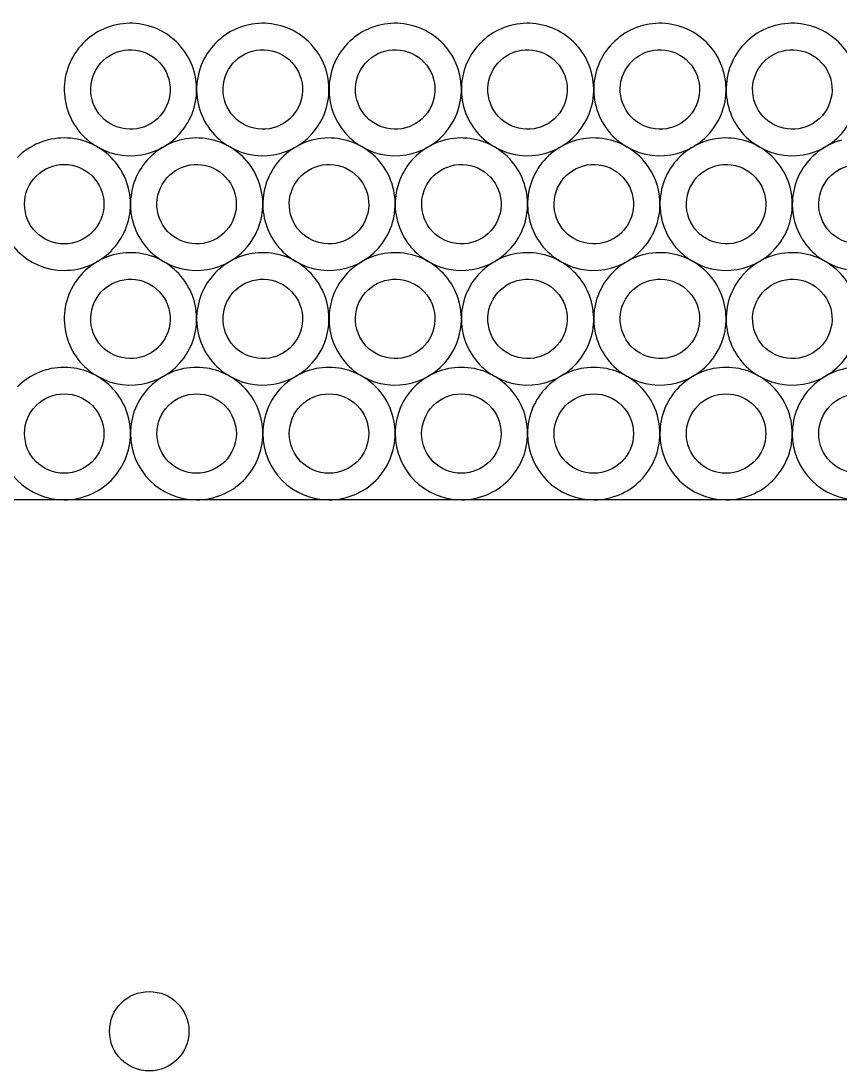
# Model space of a CAD drawing. Extents: x 0.7 to 99.3, y 6.7 to 106.
# Drawn here: x 37.54 to 68.47, y 66.38 to 106.02 of the extents above; entities that cross this region are included whole.
import ezdxf

# ---------------------------------------------------------------- set-up
doc = ezdxf.new("R2010")
doc.units = 0
doc.layers.get('0').update_dxf_attribs({"linetype": 'CONTINUOUS'})

msp = doc.modelspace()

# ---------------------------------------------------------------- linework, layer by layer
at = {"color": 7}
for points in [[(39.504815, 104.687099)], [(44.504917, 104.687099)], [(49.50502, 104.687099)], [(54.505123, 104.687099)], [(59.505226, 104.687099)], [(64.505329, 104.687099)], [(40.370757, 104.187146)], [(45.37086, 104.187146)], [(50.370963, 104.187146)], [(55.371066, 104.187146)], [(60.371169, 104.187146)], [(65.371271, 104.187146)], [(39.169721, 101.607151)], [(39.169721, 100.607246)], [(42.004852, 100.356893)], [(47.004955, 100.356893)], [(52.005058, 100.356893)], [(57.005161, 100.356893)], [(62.005263, 100.356893)], [(67.005366, 100.356893)], [(42.870794, 99.85694)], [(47.870897, 99.85694)], [(52.871, 99.85694)], [(57.871103, 99.85694)], [(62.871206, 99.85694)], [(67.871309, 99.85694)], [(39.504815, 96.026701)], [(39.504815, 96.026701)], [(44.504917, 96.026701)], [(49.50502, 96.026701)], [(54.505123, 96.026701)], [(59.505226, 96.026701)], [(64.505329, 96.026701)], [(40.370757, 95.526749)], [(40.370757, 95.526748)], [(45.37086, 95.526749)], [(50.370963, 95.526749)], [(55.371066, 95.526749)], [(60.371169, 95.526749)], [(65.371271, 95.526749)], [(39.169721, 92.946753)], [(44.169796, 92.946753)], [(49.169898, 92.946753)], [(54.170001, 92.946753)], [(59.170104, 92.946753)], [(64.170207, 92.946753)], [(39.169721, 91.946848)], [(44.169796, 91.946848)], [(49.169898, 91.946848)], [(54.170001, 91.946848)], [(59.170104, 91.946848)], [(64.170207, 91.946848)], [(42.379842, 69.38057)]]:
    msp.add_lwpolyline(points, close=True, dxfattribs=at)
msp.add_lwpolyline([(97.244193, 87.946879), (2.755904, 87.946879)], dxfattribs=at)
for points in [[(41.022988, 105.852186), (40.382434, 105.68055), (39.836317, 105.261445), (39.504815, 104.687099)], [(42.920307, 105.602277), (42.346044, 105.933925), (41.663541, 106.023821), (41.022988, 105.852186)], [(46.023091, 105.852186), (45.382537, 105.68055), (44.83642, 105.261445), (44.504917, 104.687099)], [(47.92041, 105.602277), (47.346147, 105.933925), (46.663644, 106.023821), (46.023091, 105.852186)], [(51.023193, 105.852186), (50.38264, 105.68055), (49.836523, 105.261445), (49.50502, 104.687099)], [(52.920513, 105.602277), (52.34625, 105.933925), (51.663747, 106.023821), (51.023193, 105.852186)], [(56.023296, 105.852186), (55.382742, 105.68055), (54.836626, 105.261445), (54.505123, 104.687099)], [(57.920616, 105.602277), (57.346353, 105.933925), (56.66385, 106.023821), (56.023296, 105.852186)], [(61.023399, 105.852186), (60.382845, 105.68055), (59.836729, 105.261445), (59.505226, 104.687099)], [(62.920719, 105.602277), (62.346456, 105.933925), (61.663953, 106.023821), (61.023399, 105.852186)], [(66.023502, 105.852186), (65.382948, 105.68055), (64.836832, 105.261445), (64.505329, 104.687099)], [(67.920822, 105.602277), (67.346559, 105.933925), (66.664056, 106.023821), (66.023502, 105.852186)], [(44.084986, 104.084114), (43.913446, 104.724594), (43.494497, 105.270695), (42.920307, 105.602277)], [(49.085089, 104.084114), (48.913549, 104.724594), (48.4946, 105.270695), (47.92041, 105.602277)], [(54.085192, 104.084114), (53.913652, 104.724594), (53.494703, 105.270695), (52.920513, 105.602277)], [(59.085295, 104.084114), (58.913755, 104.724594), (58.494806, 105.270695), (57.920616, 105.602277)], [(64.085398, 104.084114), (63.913858, 104.724594), (63.494909, 105.270695), (62.920719, 105.602277)], [(69.085501, 104.084114), (68.91396, 104.724594), (68.495012, 105.270695), (67.920822, 105.602277)], [(39.504815, 104.687099), (39.173343, 104.112845), (39.083573, 103.430433), (39.255255, 102.789991)], [(40.370757, 104.187146), (40.569646, 104.53185), (40.897365, 104.783388), (41.281771, 104.886389)], [(41.281771, 104.886389), (41.666177, 104.989391), (42.075759, 104.935411), (42.420354, 104.736334)], [(42.420354, 104.736334), (42.764901, 104.537366), (43.016284, 104.209663), (43.11919, 103.82533)], [(44.504917, 104.687099), (44.173445, 104.112845), (44.083676, 103.430433), (44.255358, 102.789991)], [(45.37086, 104.187146), (45.569749, 104.53185), (45.897468, 104.783388), (46.281874, 104.886389)], [(46.281874, 104.886389), (46.66628, 104.989391), (47.075862, 104.935411), (47.420456, 104.736334)], [(47.420456, 104.736334), (47.765004, 104.537366), (48.016387, 104.209663), (48.119293, 103.82533)], [(49.50502, 104.687099), (49.173548, 104.112845), (49.083779, 103.430433), (49.255461, 102.789991)], [(50.370963, 104.187146), (50.569852, 104.53185), (50.897571, 104.783388), (51.281977, 104.886389)], [(51.281977, 104.886389), (51.666383, 104.989391), (52.075965, 104.935411), (52.420559, 104.736334)], [(52.420559, 104.736334), (52.765107, 104.537366), (53.01649, 104.209663), (53.119396, 103.82533)], [(54.505123, 104.687099), (54.173651, 104.112845), (54.083882, 103.430433), (54.255564, 102.789991)], [(55.371066, 104.187146), (55.569955, 104.53185), (55.897673, 104.783388), (56.28208, 104.886389)], [(56.28208, 104.886389), (56.666486, 104.989391), (57.076067, 104.935411), (57.420662, 104.736334)], [(57.420662, 104.736334), (57.765209, 104.537366), (58.016593, 104.209663), (58.119499, 103.82533)], [(59.505226, 104.687099), (59.173754, 104.112845), (59.083984, 103.430433), (59.255666, 102.789991)], [(60.371169, 104.187146), (60.570058, 104.53185), (60.897776, 104.783388), (61.282182, 104.886389)], [(61.282182, 104.886389), (61.666588, 104.989391), (62.07617, 104.935411), (62.420765, 104.736334)], [(62.420765, 104.736334), (62.765312, 104.537366), (63.016696, 104.209663), (63.119602, 103.82533)], [(64.505329, 104.687099), (64.173857, 104.112845), (64.084087, 103.430433), (64.255769, 102.789991)], [(65.371271, 104.187146), (65.570161, 104.53185), (65.897879, 104.783388), (66.282285, 104.886389)], [(66.282285, 104.886389), (66.666691, 104.989391), (67.076273, 104.935411), (67.420868, 104.736334)], [(67.420868, 104.736334), (67.765415, 104.537366), (68.016798, 104.209663), (68.119704, 103.82533)], [(40.22105, 103.048776), (40.118003, 103.43307), (40.171855, 103.842561), (40.370757, 104.187146)], [(43.835007, 102.187062), (44.166606, 102.761242), (44.256526, 103.443634), (44.084986, 104.084114)], [(45.221153, 103.048776), (45.118105, 103.43307), (45.171958, 103.842561), (45.37086, 104.187146)], [(48.835109, 102.187062), (49.166709, 102.761242), (49.256629, 103.443634), (49.085089, 104.084114)], [(50.221256, 103.048776), (50.118208, 103.43307), (50.17206, 103.842561), (50.370963, 104.187146)], [(53.835212, 102.187062), (54.166811, 102.761242), (54.256732, 103.443634), (54.085192, 104.084114)], [(55.221358, 103.048776), (55.118311, 103.43307), (55.172163, 103.842561), (55.371066, 104.187146)], [(58.835315, 102.187062), (59.166914, 102.761242), (59.256835, 103.443634), (59.085295, 104.084114)], [(60.221461, 103.048776), (60.118414, 103.43307), (60.172266, 103.842561), (60.371169, 104.187146)], [(63.835418, 102.187062), (64.167017, 102.761242), (64.256938, 103.443634), (64.085398, 104.084114)], [(65.221564, 103.048776), (65.118517, 103.43307), (65.172369, 103.842561), (65.371271, 104.187146)], [(43.11919, 103.82533), (43.222096, 103.440998), (43.168093, 103.031526), (42.969064, 102.687014)], [(48.119293, 103.82533), (48.222199, 103.440998), (48.168196, 103.031526), (47.969167, 102.687014)], [(53.119396, 103.82533), (53.222302, 103.440998), (53.168299, 103.031526), (52.96927, 102.687014)], [(58.119499, 103.82533), (58.222405, 103.440998), (58.168402, 103.031526), (57.969373, 102.687014)], [(63.119602, 103.82533), (63.222508, 103.440998), (63.168505, 103.031526), (62.969476, 102.687014)], [(68.119704, 103.82533), (68.22261, 103.440998), (68.168608, 103.031526), (67.969578, 102.687014)], [(39.255255, 102.789991), (39.426937, 102.149549), (39.846007, 101.60354), (40.42027, 101.272086)], [(40.920221, 102.138029), (40.575601, 102.33687), (40.324097, 102.664481), (40.22105, 103.048776)], [(42.969064, 102.687014), (42.554838, 101.969711), (41.637603, 101.723939), (40.920221, 102.138029)], [(44.255358, 102.789991), (44.42704, 102.149549), (44.84611, 101.60354), (45.420373, 101.272086)], [(45.920324, 102.138029), (45.575704, 102.33687), (45.3242, 102.664481), (45.221153, 103.048776)], [(47.969167, 102.687014), (47.554941, 101.969711), (46.637706, 101.723939), (45.920324, 102.138029)], [(49.255461, 102.789991), (49.427143, 102.149549), (49.846212, 101.60354), (50.420476, 101.272086)], [(50.920427, 102.138029), (50.575807, 102.33687), (50.324303, 102.664481), (50.221256, 103.048776)], [(52.96927, 102.687014), (52.555044, 101.969711), (51.637809, 101.723939), (50.920427, 102.138029)], [(54.255564, 102.789991), (54.427246, 102.149549), (54.846315, 101.60354), (55.420579, 101.272086)], [(55.92053, 102.138029), (55.575909, 102.33687), (55.324406, 102.664481), (55.221358, 103.048776)], [(57.969373, 102.687014), (57.555147, 101.969711), (56.637911, 101.723939), (55.92053, 102.138029)], [(59.255666, 102.789991), (59.427348, 102.149549), (59.846418, 101.60354), (60.420682, 101.272086)], [(60.920633, 102.138029), (60.576012, 102.33687), (60.324509, 102.664481), (60.221461, 103.048776)], [(62.969476, 102.687014), (62.555249, 101.969711), (61.638014, 101.723939), (60.920633, 102.138029)], [(64.255769, 102.789991), (64.427451, 102.149549), (64.846521, 101.60354), (65.420784, 101.272086)], [(65.920735, 102.138029), (65.576115, 102.33687), (65.324612, 102.664481), (65.221564, 103.048776)], [(67.969578, 102.687014), (67.555352, 101.969711), (66.638117, 101.723939), (65.920735, 102.138029)], [(40.42027, 101.272086), (41.615906, 100.581938), (43.14463, 100.991558), (43.835007, 102.187062)], [(45.420373, 101.272086), (46.616009, 100.581938), (48.144733, 100.991558), (48.835109, 102.187062)], [(50.420476, 101.272086), (51.616112, 100.581938), (53.144835, 100.991558), (53.835212, 102.187062)], [(55.420579, 101.272086), (56.616214, 100.581938), (58.144938, 100.991558), (58.835315, 102.187062)], [(60.420682, 101.272086), (61.616317, 100.581938), (63.145041, 100.991558), (63.835418, 102.187062)], [(65.420784, 101.272086), (66.61642, 100.581938), (68.145144, 100.991558), (68.835521, 102.187062)], [(39.169721, 101.607151), (38.506667, 101.607088), (37.870796, 101.343624), (37.401998, 100.874722)], [(40.937802, 100.874918), (40.468884, 101.343836), (39.832871, 101.607234), (39.169721, 101.607151)], [(43.523025, 101.521979), (42.882471, 101.350344), (42.336355, 100.931239), (42.004852, 100.356893)], [(45.420345, 101.272071), (44.846082, 101.603718), (44.163579, 101.693615), (43.523025, 101.521979)], [(48.523128, 101.521979), (47.882574, 101.350344), (47.336458, 100.931239), (47.004955, 100.356893)], [(50.420448, 101.272071), (49.846184, 101.603718), (49.163682, 101.693615), (48.523128, 101.521979)], [(53.523231, 101.521979), (52.882677, 101.350344), (52.336561, 100.931239), (52.005058, 100.356893)], [(55.42055, 101.272071), (54.846287, 101.603718), (54.163785, 101.693615), (53.523231, 101.521979)], [(58.523334, 101.521979), (57.88278, 101.350344), (57.336663, 100.931239), (57.005161, 100.356893)], [(60.420653, 101.272071), (59.84639, 101.603718), (59.163887, 101.693615), (58.523334, 101.521979)], [(63.523436, 101.521979), (62.882883, 101.350344), (62.336766, 100.931239), (62.005263, 100.356893)], [(65.420756, 101.272071), (64.846493, 101.603718), (64.16399, 101.693615), (63.523436, 101.521979)], [(68.523539, 101.521979), (67.882985, 101.350344), (67.336869, 100.931239), (67.005366, 100.356893)], [(46.585024, 99.753908), (46.413483, 100.394388), (45.994535, 100.940489), (45.420345, 101.272071)], [(51.585126, 99.753908), (51.413586, 100.394388), (50.994638, 100.940489), (50.420448, 101.272071)], [(56.585229, 99.753908), (56.413689, 100.394388), (55.99474, 100.940489), (55.42055, 101.272071)], [(61.585332, 99.753908), (61.413792, 100.394388), (60.994843, 100.940489), (60.420653, 101.272071)], [(66.585435, 99.753908), (66.413895, 100.394388), (65.994946, 100.940489), (65.420756, 101.272071)], [(41.670035, 99.106837), (41.670118, 99.769987), (41.40672, 100.406), (40.937802, 100.874918)], [(38.109009, 100.167711), (38.390294, 100.4491), (38.77185, 100.607208), (39.169721, 100.607246)], [(39.169721, 100.607246), (39.567687, 100.607355), (39.949385, 100.449311), (40.23079, 100.167906)], [(42.004852, 100.356893), (41.67338, 99.782639), (41.58361, 99.100227), (41.755292, 98.459785)], [(42.870794, 99.85694), (43.069684, 100.201644), (43.397402, 100.453182), (43.781808, 100.556183)], [(43.781808, 100.556183), (44.166214, 100.659185), (44.575796, 100.605205), (44.920391, 100.406128)], [(44.920391, 100.406128), (45.264938, 100.20716), (45.516321, 99.879457), (45.619227, 99.495124)], [(47.004955, 100.356893), (46.673483, 99.782639), (46.583713, 99.100227), (46.755395, 98.459785)], [(47.870897, 99.85694), (48.069786, 100.201644), (48.397505, 100.453182), (48.781911, 100.556183)], [(48.781911, 100.556183), (49.166317, 100.659185), (49.575899, 100.605205), (49.920494, 100.406128)], [(49.920494, 100.406128), (50.265041, 100.20716), (50.516424, 99.879457), (50.61933, 99.495124)], [(52.005058, 100.356893), (51.673586, 99.782639), (51.583816, 99.100227), (51.755498, 98.459785)], [(52.871, 99.85694), (53.069889, 100.201644), (53.397608, 100.453182), (53.782014, 100.556183)], [(53.782014, 100.556183), (54.16642, 100.659185), (54.576002, 100.605205), (54.920597, 100.406128)], [(54.920597, 100.406128), (55.265144, 100.20716), (55.516527, 99.879457), (55.619433, 99.495124)], [(57.005161, 100.356893), (56.673688, 99.782639), (56.583919, 99.100227), (56.755601, 98.459785)], [(57.871103, 99.85694), (58.069992, 100.201644), (58.397711, 100.453182), (58.782117, 100.556183)], [(58.782117, 100.556183), (59.166523, 100.659185), (59.576105, 100.605205), (59.9207, 100.406128)], [(59.9207, 100.406128), (60.265247, 100.20716), (60.51663, 99.879457), (60.619536, 99.495124)], [(62.005263, 100.356893), (61.673791, 99.782639), (61.584022, 99.100227), (61.755704, 98.459785)], [(62.871206, 99.85694), (63.070095, 100.201644), (63.397814, 100.453182), (63.78222, 100.556183)], [(63.78222, 100.556183), (64.166626, 100.659185), (64.576208, 100.605205), (64.920802, 100.406128)], [(64.920802, 100.406128), (65.26535, 100.20716), (65.516733, 99.879457), (65.619639, 99.495124)], [(67.005366, 100.356893), (66.673894, 99.782639), (66.584125, 99.100227), (66.755807, 98.459785)], [(67.871309, 99.85694), (68.070198, 100.201644), (68.397917, 100.453182), (68.782323, 100.556183)], [(37.669865, 99.106837), (37.669756, 99.504708), (37.827724, 99.886322), (38.109009, 100.167711)], [(40.23079, 100.167906), (40.512195, 99.886502), (40.670238, 99.504804), (40.67013, 99.106837)], [(42.721087, 98.718569), (42.61804, 99.102864), (42.671892, 99.512355), (42.870794, 99.85694)], [(46.335044, 97.856856), (46.666643, 98.431036), (46.756564, 99.113428), (46.585024, 99.753908)], [(47.72119, 98.718569), (47.618143, 99.102864), (47.671995, 99.512355), (47.870897, 99.85694)], [(51.335147, 97.856856), (51.666746, 98.431036), (51.756667, 99.113428), (51.585126, 99.753908)], [(52.721293, 98.718569), (52.618246, 99.102864), (52.672098, 99.512355), (52.871, 99.85694)], [(56.33525, 97.856856), (56.666849, 98.431036), (56.756769, 99.113428), (56.585229, 99.753908)], [(57.721396, 98.718569), (57.618348, 99.102864), (57.672201, 99.512355), (57.871103, 99.85694)], [(61.335353, 97.856856), (61.666952, 98.431036), (61.756872, 99.113428), (61.585332, 99.753908)], [(62.721499, 98.718569), (62.618451, 99.102864), (62.672304, 99.512355), (62.871206, 99.85694)], [(66.335455, 97.856856), (66.667055, 98.431036), (66.756975, 99.113428), (66.585435, 99.753908)], [(67.721602, 98.718569), (67.618554, 99.102864), (67.672406, 99.512355), (67.871309, 99.85694)], [(45.619227, 99.495124), (45.722133, 99.110791), (45.668131, 98.70132), (45.469101, 98.356808)], [(50.61933, 99.495124), (50.722236, 99.110791), (50.668233, 98.70132), (50.469204, 98.356808)], [(55.619433, 99.495124), (55.722339, 99.110791), (55.668336, 98.70132), (55.469307, 98.356808)], [(60.619536, 99.495124), (60.722442, 99.110791), (60.668439, 98.70132), (60.46941, 98.356808)], [(65.619639, 99.495124), (65.722545, 99.110791), (65.668542, 98.70132), (65.469513, 98.356808)], [(36.66996, 99.106837), (36.670092, 97.726312), (37.789196, 96.607209), (39.169721, 96.607076)], [(39.169721, 97.606981), (38.341406, 97.607061), (37.669945, 98.278523), (37.669865, 99.106837)], [(40.67013, 99.106837), (40.670092, 98.708967), (40.511983, 98.327411), (40.230595, 98.046126)], [(40.937606, 97.339114), (41.406508, 97.807912), (41.669971, 98.443783), (41.670035, 99.106837)], [(43.420258, 97.807823), (43.075638, 98.006664), (42.824134, 98.334275), (42.721087, 98.718569)], [(48.420361, 97.807823), (48.075741, 98.006664), (47.824237, 98.334275), (47.72119, 98.718569)], [(53.420464, 97.807823), (53.075844, 98.006664), (52.82434, 98.334275), (52.721293, 98.718569)], [(58.420567, 97.807823), (58.075947, 98.006664), (57.824443, 98.334275), (57.721396, 98.718569)], [(63.42067, 97.807823), (63.07605, 98.006664), (62.824546, 98.334275), (62.721499, 98.718569)], [(68.420773, 97.807823), (68.076152, 98.006664), (67.824649, 98.334275), (67.721602, 98.718569)], [(41.755292, 98.459785), (41.926974, 97.819343), (42.346044, 97.273334), (42.920307, 96.94188)], [(45.469101, 98.356808), (45.054875, 97.639505), (44.13764, 97.393733), (43.420258, 97.807823)], [(46.755395, 98.459785), (46.927077, 97.819343), (47.346147, 97.273334), (47.92041, 96.94188)], [(50.469204, 98.356808), (50.054978, 97.639505), (49.137743, 97.393733), (48.420361, 97.807823)], [(51.755498, 98.459785), (51.92718, 97.819343), (52.34625, 97.273334), (52.920513, 96.94188)], [(55.469307, 98.356808), (55.055081, 97.639505), (54.137846, 97.393733), (53.420464, 97.807823)], [(56.755601, 98.459785), (56.927283, 97.819343), (57.346353, 97.273334), (57.920616, 96.94188)], [(60.46941, 98.356808), (60.055184, 97.639505), (59.137949, 97.393733), (58.420567, 97.807823)], [(61.755704, 98.459785), (61.927386, 97.819343), (62.346455, 97.273334), (62.920719, 96.94188)], [(65.469513, 98.356808), (65.055287, 97.639505), (64.138052, 97.393733), (63.42067, 97.807823)], [(66.755807, 98.459785), (66.927489, 97.819343), (67.346558, 97.273334), (67.920822, 96.94188)], [(70.469616, 98.356808), (70.05539, 97.639505), (69.138154, 97.393733), (68.420773, 97.807823)], [(40.230595, 98.046126), (39.949206, 97.76484), (39.567591, 97.606873), (39.169721, 97.606981)], [(42.920307, 96.94188), (44.115943, 96.251732), (45.644667, 96.661352), (46.335044, 97.856856)], [(47.92041, 96.94188), (49.116046, 96.251732), (50.64477, 96.661352), (51.335147, 97.856856)], [(52.920513, 96.94188), (54.116149, 96.251732), (55.644873, 96.661352), (56.33525, 97.856856)], [(57.920616, 96.94188), (59.116252, 96.251732), (60.644976, 96.661352), (61.335353, 97.856856)], [(62.920719, 96.94188), (64.116355, 96.251732), (65.645078, 96.661352), (66.335455, 97.856856)], [(67.920822, 96.94188), (69.116458, 96.251732), (70.645181, 96.661352), (71.335558, 97.856856)], [(39.169721, 96.607076), (39.832775, 96.606993), (40.468704, 96.870316), (40.937606, 97.339114)], [(41.022988, 97.191788), (40.382434, 97.020152), (39.836317, 96.601047), (39.504815, 96.026701)], [(41.022988, 97.191788), (40.382434, 97.020152), (39.836317, 96.601048), (39.504815, 96.026701)], [(42.920307, 96.94188), (42.346044, 97.273527), (41.663542, 97.363424), (41.022988, 97.191788)], [(42.920307, 96.941879), (42.346044, 97.273526), (41.663542, 97.363423), (41.022988, 97.191788)], [(46.023091, 97.191788), (45.382537, 97.020152), (44.83642, 96.601048), (44.504917, 96.026701)], [(47.92041, 96.94188), (47.346147, 97.273527), (46.663644, 97.363424), (46.023091, 97.191788)], [(51.023193, 97.191788), (50.38264, 97.020152), (49.836523, 96.601048), (49.50502, 96.026701)], [(52.920513, 96.94188), (52.34625, 97.273527), (51.663747, 97.363424), (51.023193, 97.191788)], [(56.023296, 97.191788), (55.382742, 97.020152), (54.836626, 96.601048), (54.505123, 96.026701)], [(57.920616, 96.94188), (57.346353, 97.273527), (56.66385, 97.363424), (56.023296, 97.191788)], [(61.023399, 97.191788), (60.382845, 97.020152), (59.836729, 96.601048), (59.505226, 96.026701)], [(62.920719, 96.94188), (62.346456, 97.273527), (61.663953, 97.363424), (61.023399, 97.191788)], [(66.023502, 97.191788), (65.382948, 97.020152), (64.836832, 96.601048), (64.505329, 96.026701)], [(67.920822, 96.94188), (67.346559, 97.273527), (66.664056, 97.363424), (66.023502, 97.191788)], [(44.084986, 95.423716), (43.913446, 96.064196), (43.494497, 96.610297), (42.920307, 96.94188)], [(44.084986, 95.423716), (43.913446, 96.064196), (43.494497, 96.610297), (42.920307, 96.941879)], [(49.085089, 95.423716), (48.913549, 96.064196), (48.4946, 96.610297), (47.92041, 96.94188)], [(54.085192, 95.423716), (53.913652, 96.064196), (53.494703, 96.610297), (52.920513, 96.94188)], [(59.085295, 95.423716), (58.913755, 96.064196), (58.494806, 96.610297), (57.920616, 96.94188)], [(64.085398, 95.423716), (63.913858, 96.064196), (63.494909, 96.610297), (62.920719, 96.94188)], [(69.085501, 95.423716), (68.91396, 96.064196), (68.495012, 96.610297), (67.920822, 96.94188)], [(39.504815, 96.026701), (39.173342, 95.452447), (39.083573, 94.770035), (39.255255, 94.129593)], [(39.504815, 96.026701), (39.173342, 95.452448), (39.083573, 94.770036), (39.255255, 94.129593)], [(40.370757, 95.526749), (40.569646, 95.871452), (40.897365, 96.12299), (41.281771, 96.225992)], [(40.370757, 95.526748), (40.569646, 95.871452), (40.897365, 96.12299), (41.281771, 96.225991)], [(41.281771, 96.225991), (41.666177, 96.328993), (42.075759, 96.275013), (42.420354, 96.075936)], [(41.281771, 96.225992), (41.666177, 96.328993), (42.075759, 96.275014), (42.420354, 96.075936)], [(42.420354, 96.075936), (42.764901, 95.876968), (43.016284, 95.549265), (43.11919, 95.164932)], [(42.420354, 96.075936), (42.764901, 95.876968), (43.016284, 95.549265), (43.11919, 95.164932)], [(44.504917, 96.026701), (44.173445, 95.452448), (44.083676, 94.770036), (44.255358, 94.129593)], [(45.37086, 95.526749), (45.569749, 95.871452), (45.897468, 96.12299), (46.281874, 96.225992)], [(46.281874, 96.225992), (46.66628, 96.328993), (47.075862, 96.275014), (47.420456, 96.075936)], [(47.420456, 96.075936), (47.765004, 95.876968), (48.016387, 95.549265), (48.119293, 95.164932)], [(49.50502, 96.026701), (49.173548, 95.452448), (49.083779, 94.770036), (49.255461, 94.129593)], [(50.370963, 95.526749), (50.569852, 95.871452), (50.897571, 96.12299), (51.281977, 96.225992)], [(51.281977, 96.225992), (51.666383, 96.328993), (52.075965, 96.275014), (52.420559, 96.075936)], [(52.420559, 96.075936), (52.765107, 95.876968), (53.01649, 95.549265), (53.119396, 95.164932)], [(54.505123, 96.026701), (54.173651, 95.452448), (54.083882, 94.770036), (54.255564, 94.129593)], [(55.371066, 95.526749), (55.569955, 95.871452), (55.897673, 96.12299), (56.28208, 96.225992)], [(56.28208, 96.225992), (56.666486, 96.328993), (57.076067, 96.275014), (57.420662, 96.075936)], [(57.420662, 96.075936), (57.765209, 95.876968), (58.016593, 95.549265), (58.119499, 95.164932)], [(59.505226, 96.026701), (59.173754, 95.452448), (59.083984, 94.770036), (59.255666, 94.129593)], [(60.371169, 95.526749), (60.570058, 95.871452), (60.897776, 96.12299), (61.282182, 96.225992)], [(61.282182, 96.225992), (61.666588, 96.328993), (62.07617, 96.275014), (62.420765, 96.075936)], [(62.420765, 96.075936), (62.765312, 95.876968), (63.016696, 95.549265), (63.119602, 95.164932)], [(64.505329, 96.026701), (64.173857, 95.452448), (64.084087, 94.770036), (64.255769, 94.129593)], [(65.371271, 95.526749), (65.570161, 95.871452), (65.897879, 96.12299), (66.282285, 96.225992)], [(66.282285, 96.225992), (66.666691, 96.328993), (67.076273, 96.275014), (67.420868, 96.075936)], [(67.420868, 96.075936), (67.765415, 95.876968), (68.016798, 95.549265), (68.119704, 95.164932)], [(40.22105, 94.388378), (40.118003, 94.772672), (40.171855, 95.182164), (40.370757, 95.526749)], [(40.22105, 94.388378), (40.118003, 94.772672), (40.171855, 95.182163), (40.370757, 95.526748)], [(43.11919, 95.164932), (43.222096, 94.780599), (43.168093, 94.371128), (42.969064, 94.026616)], [(43.11919, 95.164932), (43.222096, 94.7806), (43.168093, 94.371128), (42.969064, 94.026616)], [(43.835007, 93.526664), (44.166606, 94.100844), (44.256526, 94.783236), (44.084986, 95.423716)], [(43.835007, 93.526664), (44.166606, 94.100844), (44.256526, 94.783236), (44.084986, 95.423716)], [(45.221153, 94.388378), (45.118105, 94.772672), (45.171958, 95.182164), (45.37086, 95.526749)], [(48.119293, 95.164932), (48.222199, 94.7806), (48.168196, 94.371128), (47.969167, 94.026616)], [(48.835109, 93.526664), (49.166709, 94.100844), (49.256629, 94.783236), (49.085089, 95.423716)], [(50.221256, 94.388378), (50.118208, 94.772672), (50.17206, 95.182164), (50.370963, 95.526749)], [(53.119396, 95.164932), (53.222302, 94.7806), (53.168299, 94.371128), (52.96927, 94.026616)], [(53.835212, 93.526664), (54.166811, 94.100844), (54.256732, 94.783236), (54.085192, 95.423716)], [(55.221358, 94.388378), (55.118311, 94.772672), (55.172163, 95.182164), (55.371066, 95.526749)], [(58.119499, 95.164932), (58.222405, 94.7806), (58.168402, 94.371128), (57.969373, 94.026616)], [(58.835315, 93.526664), (59.166914, 94.100844), (59.256835, 94.783236), (59.085295, 95.423716)], [(60.221461, 94.388378), (60.118414, 94.772672), (60.172266, 95.182164), (60.371169, 95.526749)], [(63.119602, 95.164932), (63.222508, 94.7806), (63.168505, 94.371128), (62.969476, 94.026616)], [(63.835418, 93.526664), (64.167017, 94.100844), (64.256938, 94.783236), (64.085398, 95.423716)], [(65.221564, 94.388378), (65.118517, 94.772672), (65.172369, 95.182164), (65.371271, 95.526749)], [(68.119704, 95.164932), (68.22261, 94.7806), (68.168608, 94.371128), (67.969578, 94.026616)], [(40.920221, 93.477631), (40.575601, 93.676472), (40.324097, 94.004083), (40.22105, 94.388378)], [(40.920221, 93.477631), (40.575601, 93.676472), (40.324097, 94.004083), (40.22105, 94.388378)], [(45.920324, 93.477631), (45.575704, 93.676472), (45.3242, 94.004083), (45.221153, 94.388378)], [(50.920427, 93.477631), (50.575807, 93.676472), (50.324303, 94.004083), (50.221256, 94.388378)], [(55.92053, 93.477631), (55.575909, 93.676472), (55.324406, 94.004083), (55.221358, 94.388378)], [(60.920633, 93.477631), (60.576012, 93.676472), (60.324509, 94.004083), (60.221461, 94.388378)], [(65.920735, 93.477631), (65.576115, 93.676472), (65.324611, 94.004083), (65.221564, 94.388378)], [(39.255255, 94.129593), (39.426937, 93.489151), (39.846007, 92.943142), (40.42027, 92.611688)], [(39.255255, 94.129593), (39.426937, 93.489151), (39.846007, 92.943143), (40.42027, 92.611688)], [(42.969064, 94.026616), (42.554838, 93.309313), (41.637603, 93.063541), (40.920221, 93.477631)], [(42.969064, 94.026616), (42.554838, 93.309313), (41.637603, 93.063541), (40.920221, 93.477631)], [(44.255358, 94.129593), (44.42704, 93.489151), (44.846109, 92.943143), (45.420373, 92.611688)], [(47.969167, 94.026616), (47.554941, 93.309313), (46.637706, 93.063541), (45.920324, 93.477631)], [(49.255461, 94.129593), (49.427143, 93.489151), (49.846212, 92.943143), (50.420476, 92.611688)], [(52.96927, 94.026616), (52.555044, 93.309313), (51.637809, 93.063541), (50.920427, 93.477631)], [(54.255564, 94.129593), (54.427246, 93.489151), (54.846315, 92.943143), (55.420579, 92.611688)], [(57.969373, 94.026616), (57.555147, 93.309313), (56.637911, 93.063541), (55.92053, 93.477631)], [(59.255666, 94.129593), (59.427348, 93.489151), (59.846418, 92.943143), (60.420682, 92.611688)], [(62.969476, 94.026616), (62.555249, 93.309313), (61.638014, 93.063541), (60.920633, 93.477631)], [(64.255769, 94.129593), (64.427451, 93.489151), (64.846521, 92.943143), (65.420784, 92.611688)], [(67.969578, 94.026616), (67.555352, 93.309313), (66.638117, 93.063541), (65.920735, 93.477631)], [(40.42027, 92.611688), (41.615906, 91.92154), (43.14463, 92.33116), (43.835007, 93.526664)], [(40.42027, 92.611688), (41.615906, 91.92154), (43.14463, 92.33116), (43.835007, 93.526664)], [(45.420373, 92.611688), (46.616009, 91.92154), (48.144733, 92.33116), (48.835109, 93.526664)], [(50.420476, 92.611688), (51.616112, 91.92154), (53.144835, 92.33116), (53.835212, 93.526664)], [(55.420579, 92.611688), (56.616214, 91.92154), (58.144938, 92.33116), (58.835315, 93.526664)], [(60.420682, 92.611688), (61.616317, 91.92154), (63.145041, 92.33116), (63.835418, 93.526664)], [(65.420784, 92.611688), (66.61642, 91.92154), (68.145144, 92.33116), (68.835521, 93.526664)], [(39.169721, 92.946753), (38.506667, 92.94669), (37.870796, 92.683227), (37.401998, 92.214325)], [(40.937802, 92.21452), (40.468884, 92.683438), (39.832871, 92.946837), (39.169721, 92.946753)], [(44.169796, 92.946753), (43.506741, 92.94669), (42.87087, 92.683227), (42.402072, 92.214325)], [(45.937876, 92.21452), (45.468959, 92.683438), (44.832946, 92.946837), (44.169796, 92.946753)], [(49.169898, 92.946753), (48.506844, 92.94669), (47.870973, 92.683227), (47.402175, 92.214325)], [(50.937979, 92.21452), (50.469061, 92.683438), (49.833048, 92.946837), (49.169898, 92.946753)], [(54.170001, 92.946753), (53.506947, 92.94669), (52.871076, 92.683227), (52.402278, 92.214325)], [(55.938082, 92.21452), (55.469164, 92.683438), (54.833151, 92.946837), (54.170001, 92.946753)], [(59.170104, 92.946753), (58.50705, 92.94669), (57.871179, 92.683227), (57.402381, 92.214325)], [(60.938185, 92.21452), (60.469267, 92.683438), (59.833254, 92.946837), (59.170104, 92.946753)], [(64.170207, 92.946753), (63.507153, 92.94669), (62.871282, 92.683227), (62.402484, 92.214325)], [(65.938288, 92.21452), (65.46937, 92.683438), (64.833357, 92.946837), (64.170207, 92.946753)], [(69.17031, 92.946753), (68.507256, 92.94669), (67.871385, 92.683227), (67.402587, 92.214325)], [(41.670035, 90.446439), (41.670118, 91.109589), (41.40672, 91.745602), (40.937802, 92.21452)], [(42.402072, 92.214325), (41.933274, 91.745423), (41.669952, 91.109494), (41.670035, 90.446439)], [(46.670109, 90.446439), (46.670193, 91.109589), (46.406794, 91.745602), (45.937876, 92.21452)], [(47.402175, 92.214325), (46.933377, 91.745423), (46.670054, 91.109494), (46.670138, 90.446439)], [(51.670212, 90.446439), (51.670296, 91.109589), (51.406897, 91.745602), (50.937979, 92.21452)], [(52.402278, 92.214325), (51.93348, 91.745423), (51.670157, 91.109494), (51.67024, 90.446439)], [(56.670315, 90.446439), (56.670398, 91.109589), (56.407, 91.745602), (55.938082, 92.21452)], [(57.402381, 92.214325), (56.933583, 91.745423), (56.67026, 91.109494), (56.670343, 90.446439)], [(61.670418, 90.446439), (61.670501, 91.109589), (61.407103, 91.745602), (60.938185, 92.21452)], [(62.402484, 92.214325), (61.933685, 91.745423), (61.670363, 91.109494), (61.670446, 90.446439)], [(66.670521, 90.446439), (66.670604, 91.109589), (66.407206, 91.745602), (65.938288, 92.21452)], [(67.402587, 92.214325), (66.933788, 91.745423), (66.670466, 91.109494), (66.670549, 90.446439)], [(38.109009, 91.507313), (38.390294, 91.788702), (38.77185, 91.94681), (39.169721, 91.946848)], [(39.169721, 91.946848), (39.567687, 91.946957), (39.949385, 91.788913), (40.23079, 91.507509)], [(43.109084, 91.507313), (43.390369, 91.788702), (43.771925, 91.94681), (44.169796, 91.946848)], [(44.169796, 91.946848), (44.567762, 91.946957), (44.94946, 91.788913), (45.230865, 91.507509)], [(48.109187, 91.507313), (48.390472, 91.788702), (48.772028, 91.94681), (49.169898, 91.946848)], [(49.169898, 91.946848), (49.567865, 91.946957), (49.949563, 91.788913), (50.230968, 91.507509)], [(53.10929, 91.507313), (53.390575, 91.788702), (53.772131, 91.94681), (54.170001, 91.946848)], [(54.170001, 91.946848), (54.567968, 91.946957), (54.949666, 91.788913), (55.231071, 91.507509)], [(58.109392, 91.507313), (58.390678, 91.788702), (58.772233, 91.94681), (59.170104, 91.946848)], [(59.170104, 91.946848), (59.568071, 91.946957), (59.949769, 91.788913), (60.231173, 91.507509)], [(63.109495, 91.507313), (63.39078, 91.788702), (63.772336, 91.94681), (64.170207, 91.946848)], [(64.170207, 91.946848), (64.568173, 91.946957), (64.949871, 91.788913), (65.231276, 91.507509)], [(68.109598, 91.507313), (68.390883, 91.788702), (68.772439, 91.94681), (69.17031, 91.946848)], [(37.669865, 90.446439), (37.669756, 90.84431), (37.827724, 91.225924), (38.109009, 91.507313)], [(40.23079, 91.507509), (40.512195, 91.226104), (40.670238, 90.844406), (40.67013, 90.446439)], [(42.66994, 90.446439), (42.669831, 90.84431), (42.827799, 91.225924), (43.109084, 91.507313)], [(45.230865, 91.507509), (45.51227, 91.226104), (45.670313, 90.844406), (45.670205, 90.446439)], [(47.670042, 90.446439), (47.669934, 90.84431), (47.827902, 91.225924), (48.109187, 91.507313)], [(50.230968, 91.507509), (50.512372, 91.226104), (50.670416, 90.844406), (50.670307, 90.446439)], [(52.670145, 90.446439), (52.670037, 90.84431), (52.828004, 91.225924), (53.10929, 91.507313)], [(55.231071, 91.507509), (55.512475, 91.226104), (55.670519, 90.844406), (55.67041, 90.446439)], [(57.670248, 90.446439), (57.67014, 90.84431), (57.828107, 91.225924), (58.109392, 91.507313)], [(60.231173, 91.507509), (60.512578, 91.226104), (60.670622, 90.844406), (60.670513, 90.446439)], [(62.670351, 90.446439), (62.670243, 90.84431), (62.82821, 91.225924), (63.109495, 91.507313)], [(65.231276, 91.507509), (65.512681, 91.226104), (65.670725, 90.844406), (65.670616, 90.446439)], [(67.670454, 90.446439), (67.670345, 90.84431), (67.828313, 91.225924), (68.109598, 91.507313)], [(36.66996, 90.446439), (36.670092, 89.065914), (37.789196, 87.946811), (39.169721, 87.946679)], [(39.169721, 88.946584), (38.341406, 88.946663), (37.669945, 89.618125), (37.669865, 90.446439)], [(40.67013, 90.446439), (40.670092, 90.048569), (40.511983, 89.667013), (40.230595, 89.385728)], [(40.937606, 88.678716), (41.406508, 89.147514), (41.669971, 89.783385), (41.670035, 90.446439)], [(41.670035, 90.446439), (41.670167, 89.065914), (42.78927, 87.946811), (44.169796, 87.946679)], [(44.169796, 88.946584), (43.341481, 88.946663), (42.670019, 89.618125), (42.66994, 90.446439)], [(45.670205, 90.446439), (45.670166, 90.048569), (45.512058, 89.667013), (45.230669, 89.385728)], [(45.937681, 88.678716), (46.406583, 89.147514), (46.670046, 89.783385), (46.670109, 90.446439)], [(46.670138, 90.446439), (46.67027, 89.065914), (47.789373, 87.946811), (49.169898, 87.946679)], [(49.169898, 88.946584), (48.341584, 88.946663), (47.670122, 89.618125), (47.670042, 90.446439)], [(50.670307, 90.446439), (50.670269, 90.048569), (50.512161, 89.667013), (50.230772, 89.385728)], [(50.937784, 88.678716), (51.406686, 89.147514), (51.670149, 89.783385), (51.670212, 90.446439)], [(51.67024, 90.446439), (51.670373, 89.065914), (52.789476, 87.946811), (54.170001, 87.946679)], [(54.170001, 88.946584), (53.341687, 88.946663), (52.670225, 89.618125), (52.670145, 90.446439)], [(55.67041, 90.446439), (55.670372, 90.048569), (55.512264, 89.667013), (55.230875, 89.385728)], [(55.937887, 88.678716), (56.406788, 89.147514), (56.670252, 89.783385), (56.670315, 90.446439)], [(56.670343, 90.446439), (56.670475, 89.065914), (57.789579, 87.946811), (59.170104, 87.946679)], [(59.170104, 88.946584), (58.34179, 88.946663), (57.670328, 89.618125), (57.670248, 90.446439)], [(60.670513, 90.446439), (60.670475, 90.048569), (60.512367, 89.667013), (60.230978, 89.385728)], [(60.937989, 88.678716), (61.406891, 89.147514), (61.670355, 89.783385), (61.670418, 90.446439)], [(61.670446, 90.446439), (61.670578, 89.065914), (62.789682, 87.946811), (64.170207, 87.946679)], [(64.170207, 88.946584), (63.341892, 88.946663), (62.670431, 89.618125), (62.670351, 90.446439)], [(65.670616, 90.446439), (65.670578, 90.048569), (65.51247, 89.667013), (65.231081, 89.385728)], [(65.938092, 88.678716), (66.406994, 89.147514), (66.670457, 89.783385), (66.670521, 90.446439)], [(66.670549, 90.446439), (66.670681, 89.065914), (67.789785, 87.946811), (69.17031, 87.946679)], [(69.17031, 88.946584), (68.341995, 88.946663), (67.670534, 89.618125), (67.670454, 90.446439)], [(40.230595, 89.385728), (39.949206, 89.104443), (39.567591, 88.946475), (39.169721, 88.946584)], [(45.230669, 89.385728), (44.94928, 89.104443), (44.567666, 88.946475), (44.169796, 88.946584)], [(50.230772, 89.385728), (49.949383, 89.104443), (49.567769, 88.946475), (49.169898, 88.946584)], [(55.230875, 89.385728), (54.949486, 89.104443), (54.567872, 88.946475), (54.170001, 88.946584)], [(60.230978, 89.385728), (59.949589, 89.104443), (59.567975, 88.946475), (59.170104, 88.946584)], [(65.231081, 89.385728), (64.949692, 89.104443), (64.568078, 88.946475), (64.170207, 88.946584)], [(39.169721, 87.946679), (39.832775, 87.946595), (40.468704, 88.209918), (40.937606, 88.678716)], [(44.169796, 87.946679), (44.83285, 87.946595), (45.468779, 88.209918), (45.937681, 88.678716)], [(49.169898, 87.946679), (49.832953, 87.946595), (50.468882, 88.209918), (50.937784, 88.678716)], [(54.170001, 87.946679), (54.833055, 87.946595), (55.468985, 88.209918), (55.937887, 88.678716)], [(59.170104, 87.946679), (59.833158, 87.946595), (60.469087, 88.209918), (60.937989, 88.678716)], [(64.170207, 87.946679), (64.833261, 87.946595), (65.46919, 88.209918), (65.938092, 88.678716)], [(40.880191, 67.880403), (40.879966, 68.708936), (41.551312, 69.38049), (42.379842, 69.38057)], [(42.379842, 69.38057), (43.208371, 69.38049), (43.880236, 68.708933), (43.880008, 67.880403)], [(42.379842, 66.380237), (41.551532, 66.380316), (40.880279, 67.052094), (40.880191, 67.880403)], [(43.880008, 67.880403), (43.879921, 67.052096), (43.208149, 66.380316), (42.379842, 66.380237)]]:
    msp.add_open_spline(points, degree=3, dxfattribs=at)

doc.saveas('drawing.dxf')
